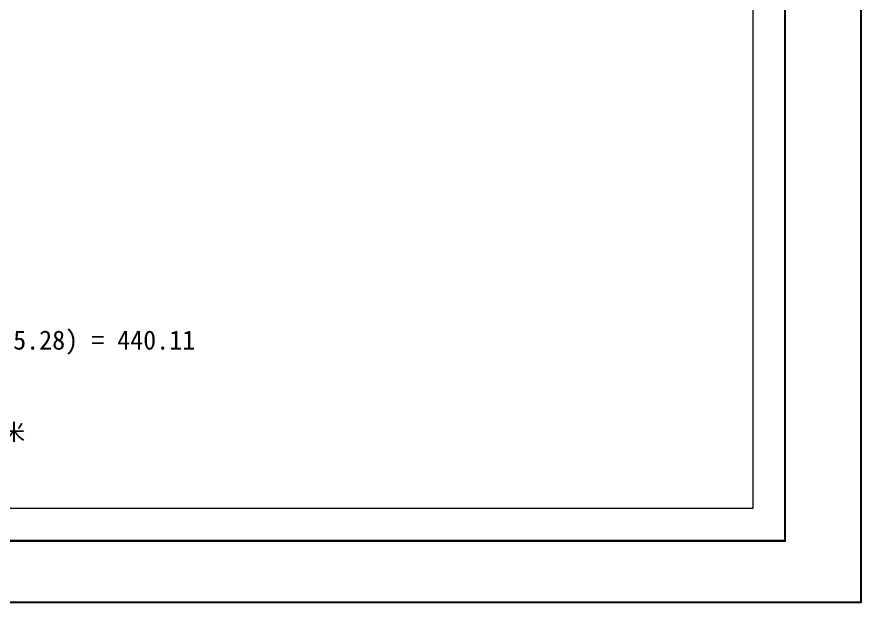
# Model space of a CAD drawing. Extents: x 512858 to 514372, y -232486 to -231710.
# Drawn here: x 513805.45 to 513831.73, y -232008.12 to -231989.9 of the extents above; entities that cross this region are included whole.
import ezdxf

# ---------------------------------------------------------------- set-up
doc = ezdxf.new("R2010")
doc.units = 0
doc.header["$LTSCALE"] = 1000
doc.layers.add('$计算结果', color=7, linetype='Continuous')
doc.layers.add('图廓', color=252, linetype='Continuous', lineweight=9)
doc.layers.add('打印图框', color=252, linetype='Continuous', plot=False)
doc.styles.add('dw', font='simhei.ttf')

msp = doc.modelspace()

# ---------------------------------------------------------------- linework, layer by layer
at = {"layer": '图廓', "color": 0, "const_width": 0.066691392768}
msp.add_lwpolyline([(513770.6746117192, -231963.3625395402), (513829.3630373552, -231963.3625395402), (513829.3630373552, -232006.2117593937), (513770.6746117192, -232006.2117593937)], close=True, dxfattribs=at)
at = {"layer": '图廓', "color": 0}
msp.add_lwpolyline([(513771.674982611, -231964.3629104317), (513828.3626664642, -231964.3629104317), (513828.3626664642, -232005.211388502), (513771.674982611, -232005.211388502)], close=True, dxfattribs=at)
at = {"layer": '打印图框', "color": 6, "ltscale": 0.5}
msp.add_lwpolyline([(513768.2768585813, -232008.1224651947), (513831.7296049659, -232008.1224651947), (513831.7296049659, -231960.5371689373), (513768.2768585813, -231960.5371689373)], close=True, dxfattribs=at)

# ---------------------------------------------------------------- texts
at = {"layer": '$计算结果', "insert": (513777.4002160514, -232000.9846707561), "char_height": 0.5948162032174877, "width": 45.20603144452907, "attachment_point": 4, "style": 'dw'}
msp.add_mtext('  住宅计容面积：404.83 + 0.5*(24.72 + 12.24 + 12.24 + 10.56 + 5.52 + 5.28) = 440.11\\P本层计容建筑面积：440.11 = 440.11\\P总面积：440.11 = 440.11', dxfattribs=at)
at = {"layer": '图廓', "color": 7, "style": 'dw'}
msp.add_text('本层计容建筑面积440.11平方米', height=0.5052378240000001, dxfattribs=at).set_placement((513796.0617975966, -232003.0845936478))

doc.saveas('drawing.dxf')
